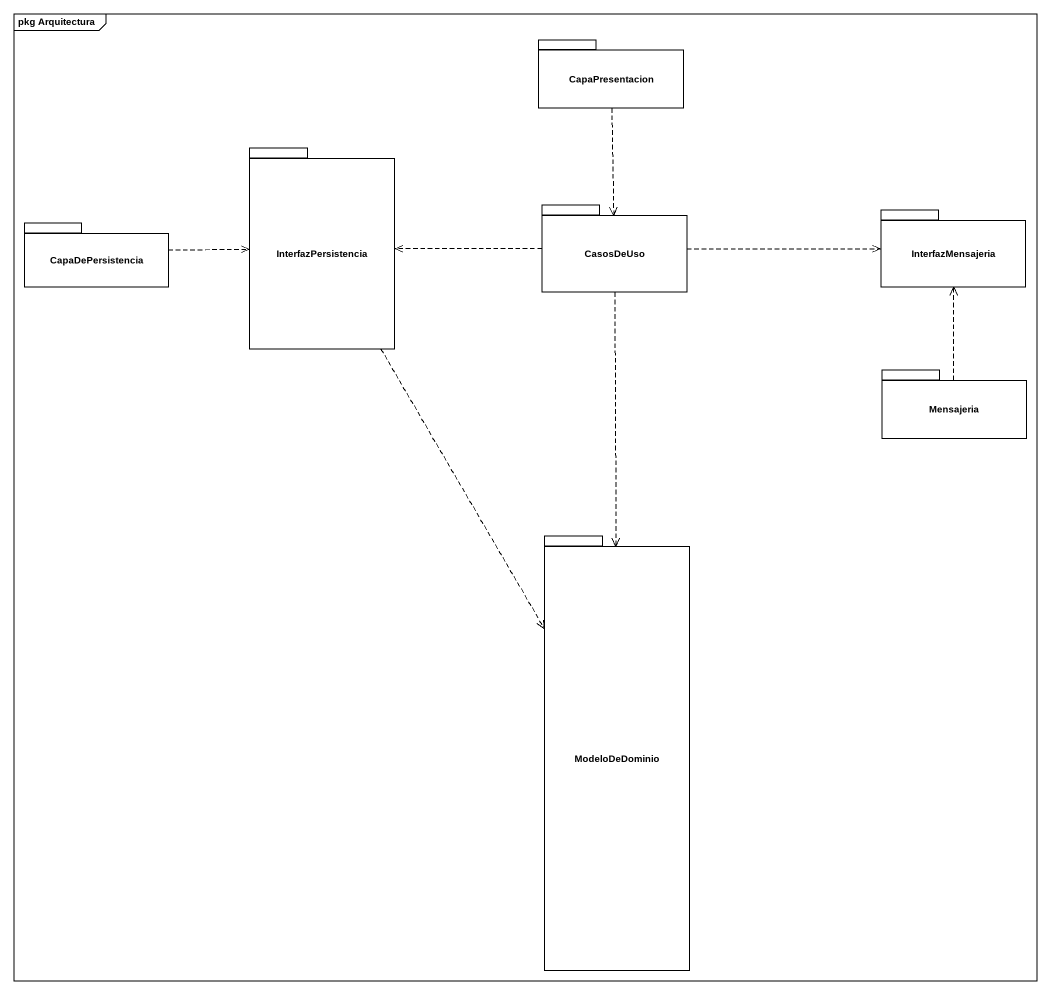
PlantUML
@startuml
mainframe pkg Arquitectura
package CapaPresentacion {
}
package InterfazPersistencia {
}
package CasosDeUso {
}
package CapaDePersistencia {
}
package InterfazMensajeria {
}
package Mensajeria {
}
package ModeloDeDominio {
}
CapaPresentacion ..> CasosDeUso
InterfazPersistencia ..> ModeloDeDominio
CasosDeUso .left.> InterfazPersistencia
CasosDeUso .right.> InterfazMensajeria
CasosDeUso ..> ModeloDeDominio
CapaDePersistencia .right.> InterfazPersistencia
Mensajeria .up.> InterfazMensajeria
@enduml
